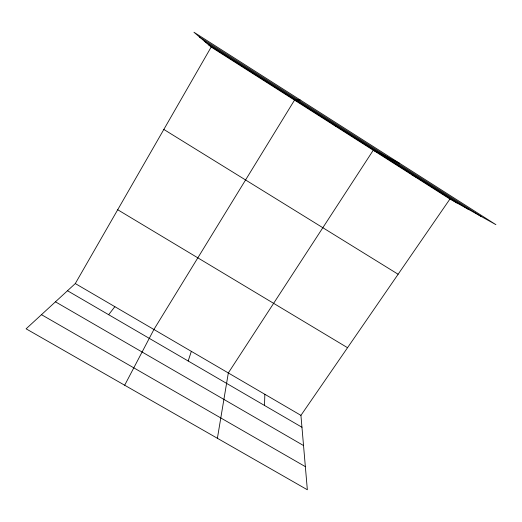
<?xml version="1.0" encoding="UTF-8"?>
<svg xmlns="http://www.w3.org/2000/svg" width="522" height="522" viewBox="0 0 522 522"><rect width="100%" height="100%" fill="white"/><g stroke="black" fill="none" stroke-linecap="round" stroke-linejoin="round"><path stroke-width="0.78" d="M264.504 405.457L264.85 394.293M217.393 438.291L228.323 372.956L373.256 150.238L399.65 163.327M188.168 361.009L191.346 351.352M124.673 385.229L153.912 329.486L294.525 100.113L300.117 99.898M449.925 199.045L300.933 415.368L307.347 489.76L26.1 328.821L75.292 283.563L211.169 47.045L193.949 32.24L495.9 224.662L449.925 199.045L211.169 47.045M108.648 314.707L114.86 306.675M334.152 125.339L336.683 126.363M411.845 174.798L417.548 177.852M41.479 314.675L305.35 466.642M55.449 301.82L303.53 445.54M67.495 290.741L301.957 427.257M75.292 283.563L300.933 415.368M117.704 209.74L347.535 347.704M163.83 129.443L398.129 274.252M199.411 36.938L481.421 216.597M204.311 41.147L468.358 209.315M208.48 44.735L457.155 203.071M252.257 72.61L253.137 73.765"/></g></svg>
